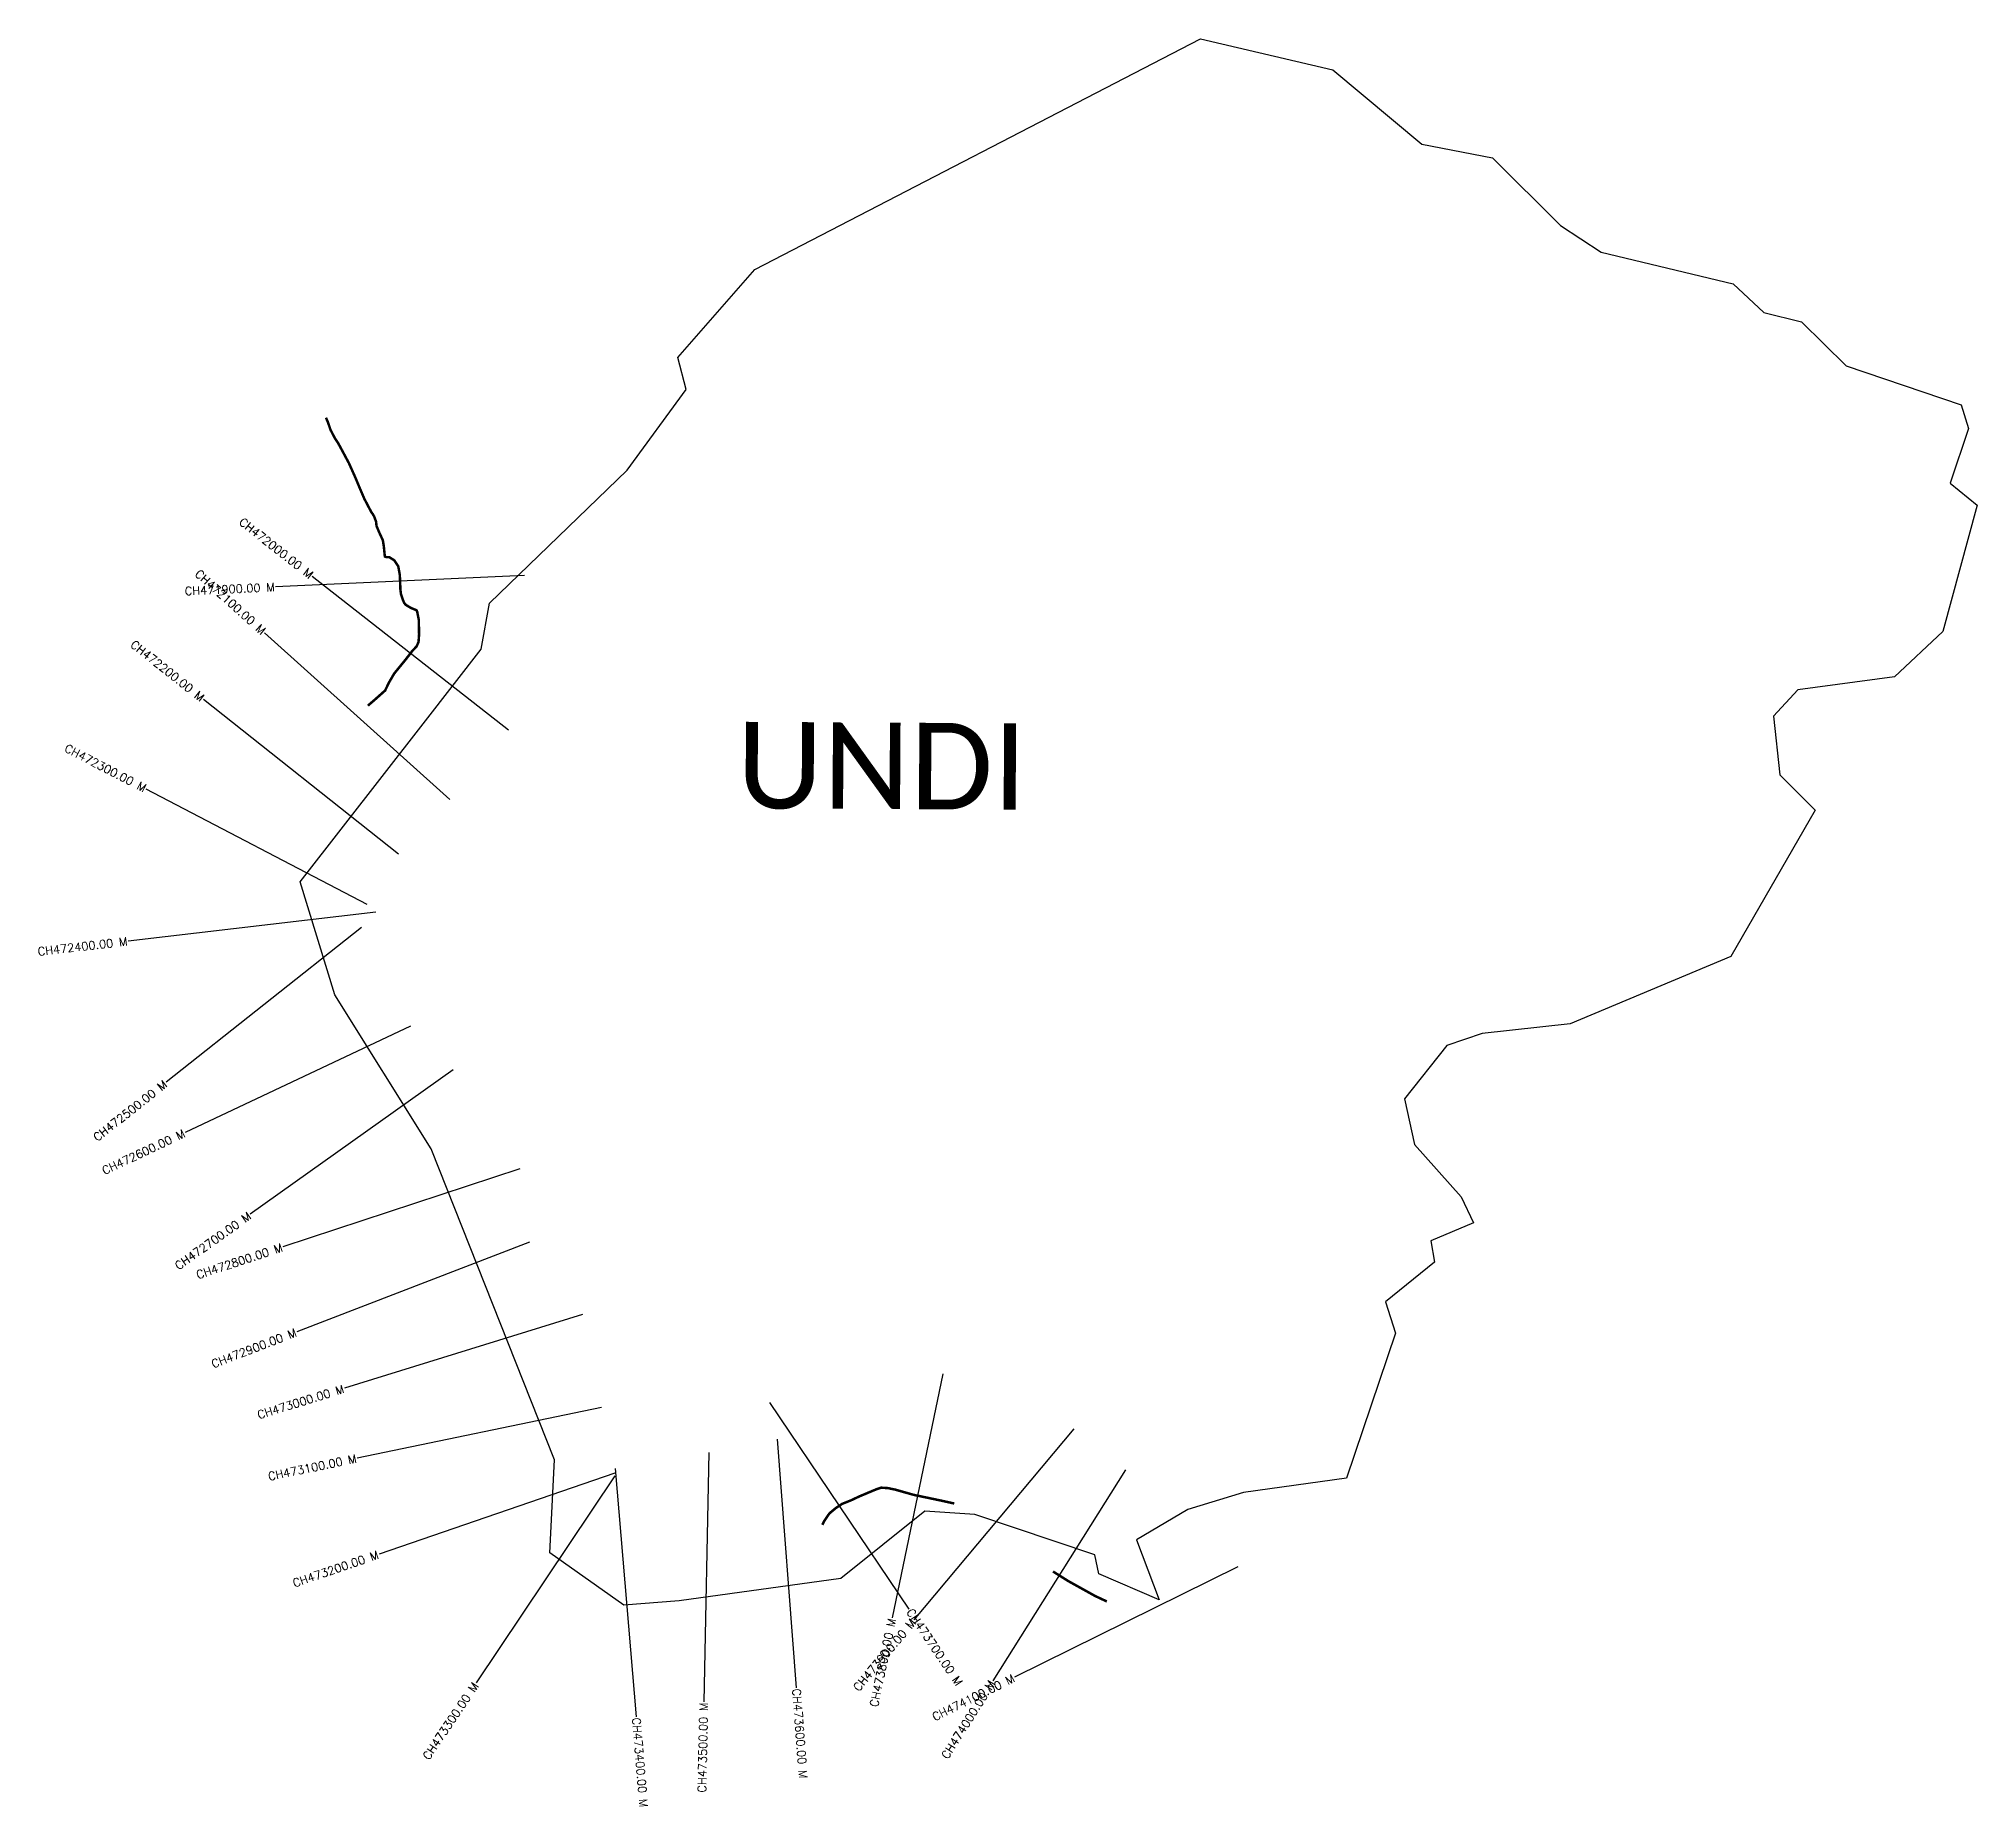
# Model space of a CAD drawing. Header units: metres. Extents: x 311787 to 314120, y 1905274 to 1907401.
import ezdxf
from ezdxf.enums import TextEntityAlignment as Align

# ---------------------------------------------------------------- set-up
doc = ezdxf.new("R2010")
doc.units = ezdxf.units.M
for name, color, linetype in [('CS', 134, 'Continuous'), ('CSMark', 6, 'Continuous'), ('NATURALLY PROTECTED', 3, 'Continuous'), ('VILLAGE NAME', 250, 'Continuous')]:
    doc.layers.add(name, color=color, linetype=linetype)
doc.styles.get("Standard").update_dxf_attribs({"font": 'simplex.shx'})

msp = doc.modelspace()

# ---------------------------------------------------------------- linework, layer by layer
at = {"color": 3, "flags": 128}
msp.add_lwpolyline([(312556.2, 1907017.6), (312648.6, 1907123.6), (313185.3, 1907401.4), (313344.3, 1907364), (313451.5, 1907274.5), (313536.4, 1907258), (313618.4, 1907176.8), (313667.4, 1907144.5), (313826.2, 1907106.3), (313862.9, 1907071.8), (313908.4, 1907060.7), (313962.2, 1907007.8), (314100.4, 1906960.8), (314109.4, 1906932.2), (314087.2, 1906866.5), (314119.9, 1906839.8), (314078.7, 1906687.8), (314020.4, 1906633.4), (313904.2, 1906617.7), (313874.9, 1906586.1), (313882.4, 1906515.3), (313924.9, 1906472.6), (313823.5, 1906296.7), (313630, 1906215.7), (313524.3, 1906204), (313481.4, 1906189.3), (313430.8, 1906125.1), (313442.7, 1906070.4), (313499, 1906007.4), (313513.7, 1905976.2), (313462.3, 1905954.4), (313466.8, 1905928.5), (313407.6, 1905880.9), (313419.9, 1905843.1), (313361, 1905668.5), (313237, 1905651.2), (313169.7, 1905630.8), (313108.3, 1905594.4), (313135.2, 1905522.1), (313062.7, 1905553.6), (313057.9, 1905576.4), (312913.4, 1905624.8), (312853.4, 1905629), (312752.4, 1905547.9), (312557.9, 1905520.8), (312491.2, 1905515.9), (312402.2, 1905578.7), (312407.7, 1905690.7), (312259.2, 1906065), (312143.3, 1906250.6), (312101.7, 1906386.7), (312252.5, 1906580.3), (312319.6, 1906666.5), (312329.4, 1906722.1), (312495.2, 1906881.9), (312566.3, 1906979.2), (312556.2, 1907017.6)], dxfattribs=at)
at = {"layer": 'CS'}
for p, q in [((312371.7, 1906755.1), (312072, 1906741.5)), ((312352.2, 1906568.9), (312116.2, 1906754.1)), ((312281.6, 1906485.6), (312058.7, 1906686.3)), ((312220.1, 1906419.7), (311985.1, 1906606.2)), ((312182.3, 1906359.4), (311916.2, 1906498)), ((312192.5, 1906349.8), (311894.5, 1906315.1)), ((312175.4, 1906331.5), (311940.2, 1906145.3)), ((312234.4, 1906212.7), (311963, 1906084.8)), ((312285.9, 1906160.2), (312041.5, 1905986.3)), ((312365.9, 1906040.9), (312080.9, 1905947.2)), ((312377.4, 1905952.9), (312097.5, 1905844.9)), ((312441.5, 1905865.7), (312155, 1905776.8)), ((312875.1, 1905794.4), (312814.1, 1905500.7)), ((312666.6, 1905759.8), (312834.3, 1905511)), ((312464.1, 1905753.6), (312170.3, 1905692.7)), ((312675.7, 1905715.4), (312698.7, 1905416.3)), ((313032.8, 1905728.2), (312840.2, 1905498.1)), ((312593.5, 1905699.5), (312587.4, 1905399.5)), ((312480.3, 1905674.7), (312196.6, 1905577.3)), ((312480.2, 1905671.5), (312313.4, 1905422.2)), ((312480.8, 1905680.4), (312505.9, 1905381.5)), ((313094.7, 1905678.7), (312935, 1905424.8)), ((313230.2, 1905562), (312961.3, 1905429))]:
    msp.add_line(p, q, dxfattribs=at)
at = {"layer": 'NATURALLY PROTECTED', "color": 2, "const_width": 3, "flags": 128}
for points in [[(312132.6, 1906945.2), (312134.7, 1906940.5), (312136, 1906936.8), (312137.9, 1906931.1), (312141.2, 1906924.6), (312144.1, 1906919.3), (312146.5, 1906915.9), (312148.7, 1906912), (312152.7, 1906904.6), (312160.3, 1906890.4), (312167.9, 1906873.4), (312172.6, 1906862.1), (312178.7, 1906847.8), (312187.3, 1906831.4), (312189, 1906829.1), (312190.5, 1906826.5), (312192.9, 1906820.2), (312193.5, 1906814.8), (312196.7, 1906807.2), (312201.1, 1906797.7), (312202.2, 1906790.7), (312203.3, 1906779.8), (312203.5, 1906778.1), (312205.2, 1906777.4), (312208.9, 1906777.3), (312214.8, 1906773.6), (312219.6, 1906766.4), (312221.5, 1906756), (312222, 1906744), (312222.2, 1906738.3), (312222.9, 1906732.9), (312225.2, 1906725.9), (312226.8, 1906722.2), (312228.5, 1906720.1), (312234.5, 1906716.4), (312241.7, 1906713.4), (312242.5, 1906711.4), (312244.3, 1906702), (312244.7, 1906684.8), (312244, 1906675), (312241.5, 1906669.7), (312236.9, 1906664.9), (312227.8, 1906653.2), (312214.8, 1906637.3), (312208.7, 1906626.9), (312203.8, 1906616.8), (312190.4, 1906604.9), (312183.1, 1906598.6)], [(312730, 1905612.5), (312732.6, 1905617.5), (312738.5, 1905626.2), (312746.3, 1905632.7), (312753.8, 1905637.7), (312764.8, 1905642.1), (312774.6, 1905646.7), (312784.6, 1905650.9), (312794.6, 1905655.1), (312800.8, 1905657.2), (312808.8, 1905656.7), (312817.6, 1905654.9), (312839.7, 1905648.6), (312874.5, 1905641.3), (312888.8, 1905638.1)], [(313007.6, 1905556.3), (313026.1, 1905544.7), (313058.1, 1905526.9), (313072.4, 1905520.2)]]:
    msp.add_lwpolyline(points, dxfattribs=at)

# ---------------------------------------------------------------- texts
at = {"layer": 'CSMark'}
for s, rotation, p in [('CH472000.00 M', 321.8906, (312115.4, 1906754.7)), ('CH471900.00 M', 2.6011, (312071, 1906741.4)), ('CH472100.00 M', 317.9926, (312057.9, 1906687)), ('CH472200.00 M', 321.5612, (311984.3, 1906606.8)), ('CH472300.00 M', 332.4789, (311915.4, 1906498.4)), ('CH472400.00 M', 6.6325, (311893.5, 1906315)), ('CH472500.00 M', 38.3738, (311939.4, 1906144.6)), ('CH472600.00 M', 25.2345, (311962.1, 1906084.4)), ('CH472700.00 M', 35.4347, (312040.7, 1905985.7)), ('CH472800.00 M', 18.202, (312080, 1905946.8)), ('CH472900.00 M', 21.0927, (312096.5, 1905844.6)), ('CH473000.00 M', 17.2439, (312154, 1905776.5)), ('CH473100.00 M', 11.7196, (312169.3, 1905692.5)), ('CH473200.00 M', 18.9433, (312195.6, 1905577)), ('CH473900.00 M', 50.0705, (312839.6, 1905497.4)), ('CH473800.00 M', 78.2638, (312813.9, 1905499.7)), ('CH473300.00 M', 56.202, (312312.8, 1905421.4)), ('CH474100.00 M', 26.318, (312960.4, 1905428.6)), ('CH474000.00 M', 57.8276, (312934.5, 1905423.9)), ('CH473500.00 M', 88.8204, (312587.3, 1905398.5))]:
    msp.add_text(s, height=10, rotation=rotation, dxfattribs=at).set_placement(p, align=Align.MIDDLE_RIGHT)
for s, rotation, p in [('CH473700.00 M', 303.9899, (312834.8, 1905510.2)), ('CH473600.00 M', 274.3969, (312698.8, 1905415.3)), ('CH473400.00 M', 274.8153, (312506, 1905380.5))]:
    msp.add_text(s, height=10, rotation=rotation, dxfattribs=at).set_placement(p, align=Align.MIDDLE_LEFT)
at = {"layer": 'VILLAGE NAME', "insert": (312627.1, 1906579.2), "char_height": 104.042, "attachment_point": 1, "rotation": 359.6762}
msp.add_mtext_dynamic_manual_height_columns('{\\fCalibri|b0|i0|c0|p34;UNDI}', width=489.995, gutter_width=520.2, heights=[0], dxfattribs=at)

doc.saveas('drawing.dxf')
